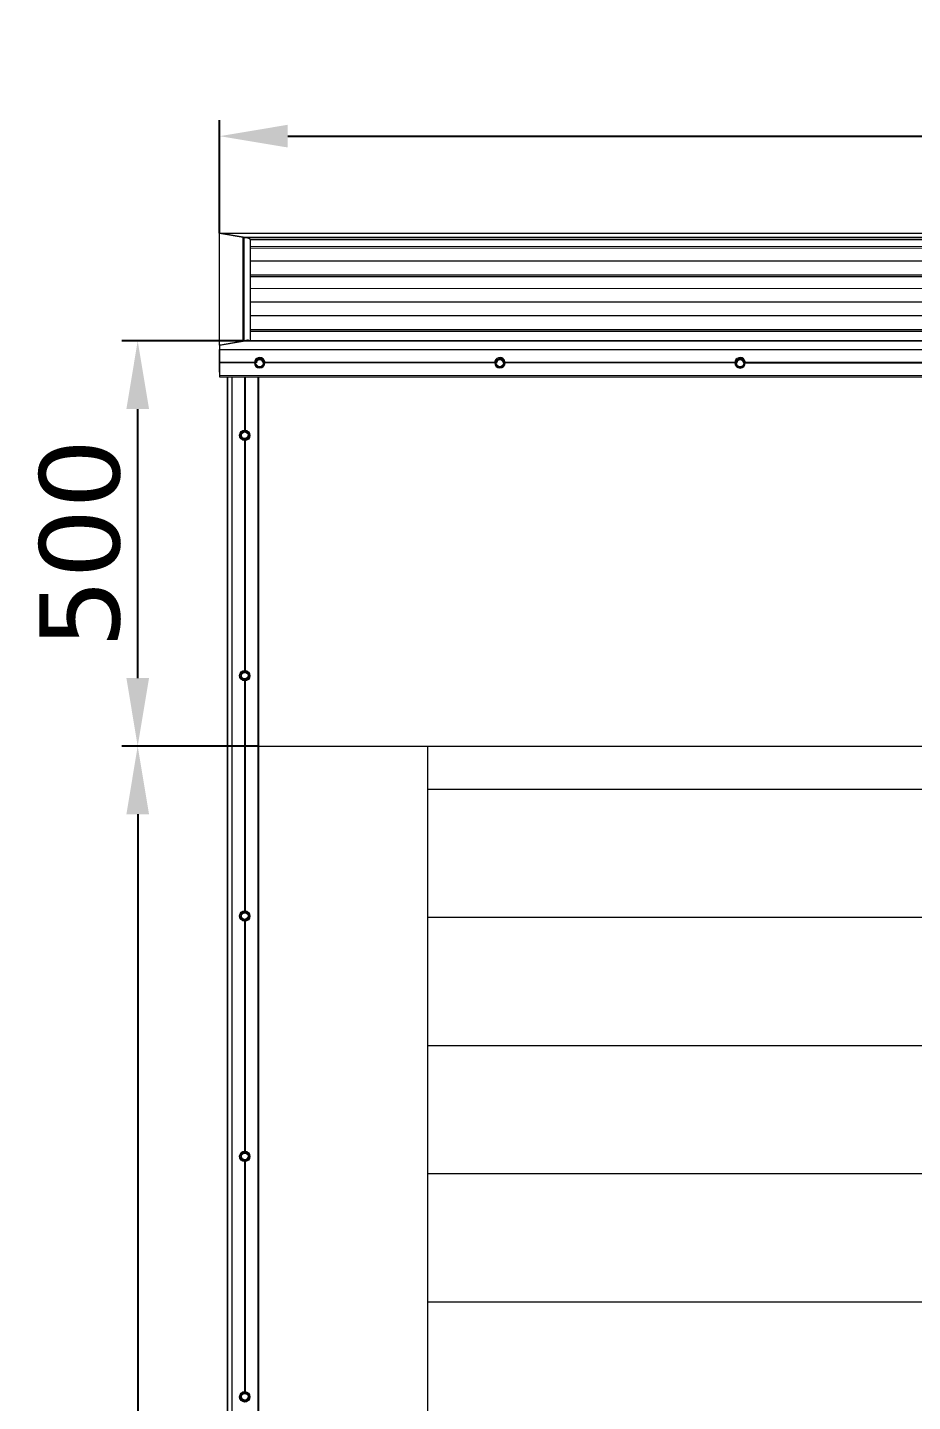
# Model space of a CAD drawing. Header units: millimetres. Extents: x 28545 to 39001, y -2706 to 4479.
# Drawn here: x 28614 to 29719, y 2009 to 3724 of the extents above; entities that cross this region are included whole.
import ezdxf

# ---------------------------------------------------------------- set-up
doc = ezdxf.new("R2010")
doc.units = ezdxf.units.MM
doc.linetypes.add('K5LT_BASIC', pattern=[0])
doc.layers.add('Системный слой', color=7, linetype='Continuous')
doc.styles.get("Standard").update_dxf_attribs({"font": 'verdana.TTF'})
doc.dimstyles.new('ISO-25', dxfattribs={"dimtxt": 80, "dimasz": 85, "dimexe": 20, "dimexo": 0, "dimgap": 20, "dimtad": 1, "dimtxsty": 'Standard', "dimcen": 2.5, "dimadec": 0, "dimazin": 0, "dimtfac": 1, "dimtmove": 0, "dimatfit": 3, "dimfxl": 1, "dimarcsym": 0})

# ---------------------------------------------------------------- blocks, each defined once
blk = doc.blocks.new('*D174')
at = {"color": 0, "lineweight": -2, "ltscale": 15}
for p, q in [((28854, 3467), (28854, 3607.9)), ((32264, 3467), (32264, 3607.9)), ((28939, 3587.9), (32179, 3587.9))]:
    blk.add_line(p, q, dxfattribs=at)
at = {"color": 0, "ltscale": 15}
for points in [[(28939, 3602.1), (28939, 3573.8), (28854, 3587.9)], [(32179, 3602.1), (32179, 3573.8), (32264, 3587.9)]]:
    blk.add_solid(points, dxfattribs=at)
at = {"layer": 'Defpoints', "color": 0, "ltscale": 15}
for p in [(32264, 3587.9), (28854, 3467), (32264, 3467)]:
    blk.add_point(p, dxfattribs=at)
at = {"color": 0, "ltscale": 15, "insert": (30559, 3657.9), "char_height": 100, "attachment_point": 5}
blk.add_mtext('W', dxfattribs=at)
blk = doc.blocks.new('*D175')
at = {"color": 0, "lineweight": -2, "ltscale": 15}
for p, q in [((28903.1, 2826.6), (28731.7, 2826.6)), ((28751.7, 2741.6), (28751.7, 249.6)), ((28864, 164.6), (28731.7, 164.6))]:
    blk.add_line(p, q, dxfattribs=at)
at = {"color": 0, "ltscale": 15}
for points in [[(28737.6, 2741.6), (28765.9, 2741.6), (28751.7, 2826.6)], [(28737.6, 249.6), (28765.9, 249.6), (28751.7, 164.6)]]:
    blk.add_solid(points, dxfattribs=at)
at = {"layer": 'Defpoints', "color": 0, "ltscale": 15}
for p in [(28903.1, 2826.6), (28751.7, 164.6), (28864, 164.6)]:
    blk.add_point(p, dxfattribs=at)
at = {"color": 0, "ltscale": 15, "insert": (28680.7, 1495.6), "char_height": 100, "attachment_point": 5, "rotation": 90}
blk.add_mtext('H2', dxfattribs=at)
blk = doc.blocks.new('*D178')
at = {"color": 0, "lineweight": -2, "ltscale": 15}
for p, q in [((28884.7, 3332.4), (28731.7, 3332.4)), ((28751.7, 2911.6), (28751.7, 3247.4)), ((28903.1, 2826.6), (28731.7, 2826.6))]:
    blk.add_line(p, q, dxfattribs=at)
at = {"color": 0, "ltscale": 15}
for points in [[(28737.6, 3247.4), (28765.9, 3247.4), (28751.7, 3332.4)], [(28737.6, 2911.6), (28765.9, 2911.6), (28751.7, 2826.6)]]:
    blk.add_solid(points, dxfattribs=at)
at = {"layer": 'Defpoints', "color": 0, "ltscale": 15}
for p in [(28751.7, 3332.4), (28884.7, 3332.4), (28903.1, 2826.6)]:
    blk.add_point(p, dxfattribs=at)
at = {"color": 0, "ltscale": 15, "insert": (28679.7, 3079.5), "char_height": 100, "attachment_point": 5, "rotation": 90}
blk.add_mtext('500', dxfattribs=at)

msp = doc.modelspace()

# ---------------------------------------------------------------- linework, layer by layer
at = {"layer": 'Системный слой', "color": 5, "linetype": 'K5LT_BASIC', "lineweight": 15, "true_color": 0x0000ff}
for p, q in [((28853.994, 3327.048), (28853.997, 3466.953)), ((28853.997, 3466.953), (28853.994, 3466.953)), ((28853.997, 3466.953), (32263.997, 3466.953)), ((28883.319, 3461.859), (28853.997, 3466.953)), ((28853.997, 3466.953), (32263.997, 3466.499)), ((28853.997, 3466.953), (28883.319, 3461.859)), ((28883.32, 3466.949), (28883.32, 3466.953)), ((28883.994, 3466.949), (28883.994, 3466.953)), ((28884.663, 3466.949), (28884.663, 3466.953)), ((28883.318, 3332.138), (28883.32, 3461.859)), ((28883.993, 3461.078), (28883.319, 3461.859)), ((28883.319, 3461.859), (32234.674, 3461.412)), ((28883.319, 3461.859), (28883.993, 3461.078)), ((28884.663, 3461.626), (28883.993, 3461.078)), ((28883.993, 3461.078), (28884.663, 3461.626)), ((28883.994, 3332.138), (28883.993, 3461.078)), ((28884.663, 3332.376), (28884.663, 3461.626)), ((28888.932, 3460.883), (28884.663, 3461.626)), ((28884.663, 3461.626), (32233.33, 3461.18)), ((28884.663, 3461.626), (28888.932, 3460.883)), ((28891.999, 3459.167), (28892, 3333.188)), ((28891.999, 3458.919), (32225.997, 3458.475)), ((28892, 3450.458), (32225.997, 3450.013)), ((28892, 3448.374), (32225.997, 3447.93)), ((32225.997, 3431.556), (28892, 3432)), ((28892, 3415.038), (32225.997, 3414.593)), ((28892, 3412.954), (32225.997, 3412.51)), ((28892, 3398.075), (32225.997, 3397.631)), ((28892, 3381.112), (32225.997, 3380.668)), ((28892, 3364.149), (32225.997, 3363.705)), ((28891.995, 3346.691), (32225.992, 3346.246)), ((28891.995, 3344.607), (32225.992, 3344.163)), ((28853.989, 3327.048), (28853.987, 3287.7)), ((28853.992, 3327.048), (28853.989, 3327.048)), ((28853.992, 3327.048), (28883.315, 3332.142)), ((28883.318, 3332.138), (28854.992, 3327.222)), ((28883.315, 3332.142), (28883.319, 3332.138)), ((32234.667, 3331.692), (28883.318, 3332.138)), ((28884.455, 3332.138), (28884.658, 3332.375)), ((28884.666, 3332.372), (28884.463, 3332.138)), ((28884.658, 3332.375), (28888.928, 3333.115)), ((28888.93, 3333.113), (28884.666, 3332.372)), ((32233.319, 3331.926), (28884.666, 3332.372)), ((28889.799, 3333.188), (32228.185, 3332.744)), ((28853.99, 3311.532), (28853.989, 3305.484)), ((28853.989, 3301.993), (28853.99, 3309.673)), ((28853.991, 3321.22), (28853.99, 3312.522)), ((28853.991, 3315.432), (28853.99, 3310.212)), ((28853.99, 3310.671), (28853.991, 3314.76)), ((28853.99, 3312.522), (28853.99, 3311.942)), ((28853.99, 3311.942), (28853.99, 3311.709)), ((28853.99, 3311.709), (28853.99, 3311.532)), ((28853.99, 3309.673), (28853.99, 3310.672)), ((28853.99, 3310.212), (28853.99, 3309.228)), ((28853.99, 3310.212), (28853.99, 3309.22)), ((28853.992, 3326.063), (28853.991, 3321.734)), ((28853.991, 3321.734), (28853.991, 3321.503)), ((28853.991, 3321.734), (28853.991, 3315.432)), ((28853.992, 3321.617), (28853.991, 3321.22)), ((28853.991, 3321.503), (28853.991, 3320.929)), ((28853.991, 3318.964), (28853.991, 3321.458)), ((28853.991, 3320.929), (28853.991, 3320.35)), ((28853.991, 3320.35), (28853.991, 3319.661)), ((28853.991, 3320.309), (28853.991, 3316.37)), ((28853.991, 3320.032), (28853.991, 3320.309)), ((28853.991, 3319.539), (28853.991, 3320.032)), ((28853.991, 3319.648), (28853.991, 3319.834)), ((28853.991, 3319.834), (28853.991, 3319.833)), ((28853.991, 3319.833), (28853.991, 3319.805)), ((28853.991, 3319.805), (28853.991, 3319.591)), ((28853.991, 3319.661), (28853.991, 3319.248)), ((28853.991, 3316.855), (28853.991, 3319.648)), ((28853.991, 3319.591), (28853.991, 3319.092)), ((28853.991, 3319.307), (28853.991, 3319.539)), ((28853.991, 3319.255), (28853.991, 3319.307)), ((28853.991, 3319.248), (28853.991, 3319.255)), ((28853.991, 3319.092), (28853.991, 3318.964)), ((28853.991, 3317.169), (28853.991, 3317.297)), ((28853.991, 3317.297), (28853.991, 3316.798)), ((28853.991, 3314.675), (28853.991, 3317.169)), ((28853.991, 3316.641), (28853.991, 3316.855)), ((28853.991, 3316.798), (28853.991, 3316.612)), ((28853.991, 3316.585), (28853.991, 3316.75)), ((28853.991, 3316.75), (28853.991, 3316.747)), ((28853.991, 3316.747), (28853.991, 3316.695)), ((28853.991, 3316.695), (28853.991, 3316.116)), ((28853.991, 3316.613), (28853.991, 3316.641)), ((28853.991, 3316.612), (28853.991, 3316.613)), ((28853.991, 3316.092), (28853.991, 3316.585)), ((28853.991, 3316.37), (28853.991, 3316.092)), ((28853.991, 3316.116), (28853.991, 3315.426)), ((28853.991, 3315.594), (28853.991, 3315.597)), ((28853.991, 3315.597), (28853.991, 3315.432)), ((28853.991, 3315.021), (28853.991, 3315.594)), ((28853.991, 3315.426), (28853.991, 3315.013)), ((28853.991, 3315.013), (28853.991, 3315.021)), ((28853.991, 3314.76), (28853.991, 3314.675)), ((28853.992, 3321.644), (32263.992, 3321.189)), ((28853.991, 3321.458), (28853.992, 3321.644)), ((28853.992, 3321.644), (28853.992, 3321.643)), ((28853.992, 3321.643), (28853.992, 3321.617)), ((28898.983, 3307.976), (28903.977, 3310.866)), ((28908.983, 3307.998), (28903.977, 3310.866)), ((28903.977, 3310.866), (28903.977, 3310.594)), ((29198.983, 3307.936), (29203.977, 3310.826)), ((29208.983, 3307.958), (29203.977, 3310.826)), ((29203.977, 3310.826), (29203.977, 3310.554)), ((29498.983, 3307.896), (29503.977, 3310.786)), ((29508.983, 3307.918), (29503.977, 3310.786)), ((29503.977, 3310.786), (29503.977, 3310.514)), ((28853.988, 3297.721), (28853.987, 3289.09)), ((28853.988, 3293.315), (28853.989, 3300.995)), ((28853.989, 3300.66), (28853.988, 3293.077)), ((28853.989, 3298.839), (28853.988, 3298.643)), ((28853.988, 3298.643), (28853.988, 3298.28)), ((28853.988, 3298.28), (28853.988, 3297.721)), ((28853.99, 3309.228), (28853.989, 3301.645)), ((28853.989, 3305.484), (28853.989, 3305.207)), ((28897.495, 3305.479), (28853.989, 3305.484)), ((28853.989, 3305.207), (28853.989, 3304.886)), ((28897.488, 3305.201), (28853.989, 3305.207)), ((28853.989, 3304.886), (28853.989, 3298.839)), ((28897.493, 3304.88), (28853.989, 3304.886)), ((28853.989, 3300.995), (28853.989, 3301.994)), ((28853.989, 3301.645), (28853.989, 3300.66)), ((28853.989, 3301.645), (28853.989, 3300.652)), ((28853.989, 3300.652), (28853.989, 3300.66)), ((28853.99, 3309.22), (28853.99, 3309.228)), ((28897.488, 3305.141), (28897.489, 3305.07)), ((28898.983, 3307.976), (28898.983, 3307.703)), ((28898.983, 3307.703), (28898.996, 3301.944)), ((28908.983, 3307.998), (28908.983, 3307.725)), ((28908.996, 3302.239), (28908.983, 3307.998)), ((28908.996, 3301.967), (28908.983, 3307.725)), ((28908.996, 3302.239), (28908.996, 3301.967)), ((29197.495, 3305.439), (28910.484, 3305.477)), ((29197.493, 3304.84), (28910.486, 3304.878)), ((29197.488, 3305.161), (28910.491, 3305.199)), ((28910.491, 3305.177), (28910.491, 3305.106)), ((29197.488, 3305.101), (29197.489, 3305.03)), ((29198.983, 3307.936), (29198.983, 3307.663)), ((29198.983, 3307.663), (29198.996, 3301.904)), ((29208.983, 3307.958), (29208.983, 3307.686)), ((29208.996, 3302.199), (29208.983, 3307.958)), ((29208.996, 3301.927), (29208.983, 3307.686)), ((29208.996, 3302.199), (29208.996, 3301.927)), ((29497.495, 3305.399), (29210.484, 3305.437)), ((29497.493, 3304.8), (29210.486, 3304.838)), ((29497.488, 3305.121), (29210.491, 3305.159)), ((29210.491, 3305.137), (29210.491, 3305.066)), ((29497.488, 3305.061), (29497.489, 3304.99)), ((29498.983, 3307.896), (29498.983, 3307.623)), ((29498.983, 3307.623), (29498.996, 3301.864)), ((29508.983, 3307.918), (29508.983, 3307.646)), ((29508.996, 3302.159), (29508.983, 3307.918)), ((29508.996, 3301.887), (29508.983, 3307.646)), ((29508.996, 3302.159), (29508.996, 3301.887)), ((29797.495, 3305.359), (29510.484, 3305.397)), ((29797.493, 3304.76), (29510.486, 3304.799)), ((29797.488, 3305.081), (29510.491, 3305.119)), ((29510.491, 3305.097), (29510.491, 3305.026)), ((32263.987, 3288.636), (28853.987, 3289.09)), ((28853.987, 3287.7), (32263.987, 3287.246)), ((28863.997, 164.606), (28863.801, 3287.699)), ((28864.005, 3287.699), (28864.005, 195.273)), ((28869.095, 3287.698), (28869.095, 164.597)), ((28885.145, 3287.696), (28885.145, 3221.091)), ((28885.445, 3287.696), (28885.445, 3221.098)), ((28885.745, 3287.696), (28885.745, 3221.091)), ((28901.582, 3287.694), (28901.582, 164.597)), ((28903.095, 164.597), (28903.095, 3287.693)), ((28882.889, 3219.774), (28879.683, 3214.972)), ((28879.683, 3214.972), (28882.239, 3209.795)), ((28882.239, 3209.795), (28888, 3209.419)), ((28882.89, 3219.774), (28882.889, 3219.774)), ((28888.65, 3219.398), (28882.889, 3219.774)), ((28882.89, 3219.774), (28888.651, 3219.398)), ((28885.145, 3208.103), (28885.145, 2921.091)), ((28885.445, 3208.096), (28885.445, 2921.098)), ((28885.745, 3208.103), (28885.745, 2921.091)), ((28888, 3209.42), (28891.206, 3214.221)), ((28888, 3209.419), (28891.206, 3214.221)), ((28888, 3209.42), (28888, 3209.419)), ((28888.651, 3219.398), (28888.65, 3219.398)), ((28891.206, 3214.221), (28888.65, 3219.398)), ((28891.206, 3214.221), (28888.651, 3219.398)), ((28891.206, 3214.221), (28891.206, 3214.221)), ((28882.889, 2919.774), (28879.683, 2914.972)), ((28882.89, 2919.774), (28882.889, 2919.774)), ((28888.65, 2919.398), (28882.889, 2919.774)), ((28882.89, 2919.774), (28888.651, 2919.398)), ((28888.651, 2919.398), (28888.65, 2919.398)), ((28891.206, 2914.221), (28888.65, 2919.398)), ((28891.206, 2914.221), (28888.651, 2919.398)), ((28879.683, 2914.972), (28882.239, 2909.795)), ((28882.239, 2909.795), (28888, 2909.419)), ((28885.145, 2908.103), (28885.145, 2621.091)), ((28885.445, 2908.096), (28885.445, 2621.098)), ((28885.745, 2908.103), (28885.745, 2621.091)), ((28888, 2909.42), (28891.206, 2914.221)), ((28888, 2909.419), (28891.206, 2914.221)), ((28888, 2909.42), (28888, 2909.419)), ((28891.206, 2914.221), (28891.206, 2914.221)), ((28903.097, 2826.637), (32215.403, 2826.637)), ((29113.589, 2826.637), (29113.589, 164.606)), ((32003.974, 2772.739), (29113.589, 2772.739)), ((28882.889, 2619.774), (28879.683, 2614.972)), ((28879.683, 2614.972), (28882.239, 2609.795)), ((28882.239, 2609.795), (28888, 2609.419)), ((28882.89, 2619.774), (28882.889, 2619.774)), ((28888.65, 2619.398), (28882.889, 2619.774)), ((28882.89, 2619.774), (28888.651, 2619.398)), ((28885.145, 2608.103), (28885.145, 2321.091)), ((28885.445, 2608.096), (28885.445, 2321.098)), ((28885.745, 2608.103), (28885.745, 2321.091)), ((28888, 2609.42), (28891.206, 2614.221)), ((28888, 2609.419), (28891.206, 2614.221)), ((28888, 2609.42), (28888, 2609.419)), ((28888.651, 2619.398), (28888.65, 2619.398)), ((28891.206, 2614.221), (28888.65, 2619.398)), ((28891.206, 2614.221), (28888.651, 2619.398)), ((28891.206, 2614.221), (28891.206, 2614.221)), ((32003.932, 2612.739), (29113.589, 2612.739)), ((32003.89, 2452.739), (29113.589, 2452.739)), ((28882.889, 2319.774), (28879.683, 2314.972)), ((28882.89, 2319.774), (28882.889, 2319.774)), ((28888.65, 2319.398), (28882.889, 2319.774)), ((28882.89, 2319.774), (28888.651, 2319.398)), ((28888.651, 2319.398), (28888.65, 2319.398)), ((28891.206, 2314.221), (28888.65, 2319.398)), ((28891.206, 2314.221), (28888.651, 2319.398)), ((28879.683, 2314.972), (28882.239, 2309.795)), ((28882.239, 2309.795), (28888, 2309.419)), ((28885.145, 2308.103), (28885.145, 2021.091)), ((28885.445, 2308.096), (28885.445, 2021.098)), ((28885.745, 2308.103), (28885.745, 2021.091)), ((28888, 2309.42), (28891.206, 2314.221)), ((28888, 2309.419), (28891.206, 2314.221)), ((28888, 2309.42), (28888, 2309.419)), ((28891.206, 2314.221), (28891.206, 2314.221)), ((32003.848, 2292.739), (29113.589, 2292.739)), ((32003.805, 2132.739), (29113.589, 2132.739)), ((28882.889, 2019.774), (28879.683, 2014.972)), ((28879.683, 2014.972), (28882.239, 2009.795)), ((28882.239, 2009.795), (28888, 2009.419)), ((28882.89, 2019.774), (28882.889, 2019.774)), ((28888.65, 2019.398), (28882.889, 2019.774)), ((28882.89, 2019.774), (28888.651, 2019.398)), ((28888, 2009.42), (28891.206, 2014.221)), ((28888, 2009.419), (28891.206, 2014.221)), ((28888, 2009.42), (28888, 2009.419)), ((28888.651, 2019.398), (28888.65, 2019.398)), ((28891.206, 2014.221), (28888.65, 2019.398)), ((28891.206, 2014.221), (28888.651, 2019.398)), ((28891.206, 2014.221), (28891.206, 2014.221))]:
    msp.add_line(p, q, dxfattribs=at)
for centre, radius, start, end in [((28903.981, 3304.819), 4.108, 133.234948, 135.508622), ((28903.984, 3304.816), 4.113, 125.412971, 130.049808), ((28903.986, 3304.813), 4.116, 118.083379, 122.952044), ((28903.996, 3304.817), 4.111, 47.974832, 51.416614), ((28903.999, 3304.819), 4.107, 30.191649, 42.385434), ((29203.981, 3304.779), 4.108, 133.234948, 135.508622), ((29203.984, 3304.776), 4.113, 125.412971, 130.049808), ((29203.986, 3304.773), 4.116, 118.083379, 122.952044), ((29203.996, 3304.777), 4.111, 47.974832, 51.416614), ((29203.999, 3304.779), 4.107, 30.191649, 42.385434), ((29503.981, 3304.739), 4.108, 133.234948, 135.508622), ((29503.984, 3304.736), 4.113, 125.412971, 130.049808), ((29503.986, 3304.733), 4.116, 118.083379, 122.952044), ((29503.996, 3304.737), 4.111, 47.974832, 51.416614), ((29503.999, 3304.739), 4.107, 30.191649, 42.385434)]:
    msp.add_arc(centre, radius, start, end, dxfattribs=at)
for centre, major_axis, ratio, start_param, end_param in [((28888.932, 3455.959), (-3.83, 3.831), 0.83904546, -1.5022727, -0.87269843), ((28888.932, 3455.959), (3.83, -3.831), 0.83904546, 1.63931996, 2.26889423), ((28891.699, 3459.219), (-0.23, 0.23), 0.83904546, -2.44342715, -1.5022727), ((28891.699, 3459.219), (0.23, -0.23), 0.83904546, 0.6981674, 1.63931996), ((28854.992, 3326.237), (-0.766, -0.766), 0.83903851, -2.26896183, -0.6981655), ((28888.927, 3328.192), (3.831, 3.83), 0.83903851, 0.66347373, 0.87269848), ((28888.93, 3328.189), (-3.831, -3.83), 0.83903851, -2.44356241, -2.26896183), ((28903.989, 3305.178), (6.501, 0.018), 0.9974755, 0.52302753, 3.14459615), ((28903.99, 3305.107), (6.501, 0.018), 0.9974755, 0.52302753, 3.14459615), ((29203.989, 3305.139), (6.501, 0.018), 0.9974755, 0.52302753, 3.14459615), ((29203.99, 3305.067), (6.501, 0.018), 0.9974755, 0.52302753, 3.14459615), ((29503.989, 3305.099), (6.501, 0.018), 0.9974755, 0.52302753, 3.14459615), ((29503.99, 3305.028), (6.501, 0.018), 0.9974755, 0.52302753, 3.14459615), ((28903.99, 3305.107), (6.501, 0.018), 0.9974755, -3.13858916, -0.0030035), ((28903.989, 3305.178), (6.501, 0.018), 0.9974755, -0.0030035, 0.52302753), ((28903.99, 3305.107), (6.501, 0.018), 0.9974755, -0.0030035, 0.52302753), ((29203.99, 3305.067), (6.501, 0.018), 0.9974755, -3.13858916, -0.0030035), ((29203.989, 3305.139), (6.501, 0.018), 0.9974755, -0.0030035, 0.52302753), ((29203.99, 3305.067), (6.501, 0.018), 0.9974755, -0.0030035, 0.52302753), ((29503.99, 3305.028), (6.501, 0.018), 0.9974755, -3.13858916, -0.0030035), ((29503.989, 3305.099), (6.501, 0.018), 0.9974755, -0.0030035, 0.52302753), ((29503.99, 3305.028), (6.501, 0.018), 0.9974755, -0.0030035, 0.52302753)]:
    msp.add_ellipse(centre, major_axis=major_axis, ratio=ratio, start_param=start_param, end_param=end_param, dxfattribs=at)
for centre, major_axis, ratio in [((28903.989, 3304.787), (4.616, 0.001), 0.99746789), ((29203.989, 3304.747), (4.616, 0.001), 0.99746789), ((29503.989, 3304.707), (4.616, 0.001), 0.99746789), ((28885.445, 3214.597), (4.696, 4.495), 0.99999999), ((28885.445, 3214.597), (4.696, 4.495), 0.99999999), ((28885.444, 3214.596), (-2.064, 4.129), 0.99999999), ((28885.444, 3214.596), (-1.84, 3.682), 0.99999999), ((28885.445, 2914.597), (4.696, 4.495), 0.99999999), ((28885.445, 2914.597), (4.696, 4.495), 0.99999999), ((28885.444, 2914.596), (-2.064, 4.129), 0.99999999), ((28885.444, 2914.596), (-1.84, 3.682), 0.99999999), ((28885.445, 2614.597), (4.696, 4.495), 0.99999999), ((28885.445, 2614.597), (4.696, 4.495), 0.99999999), ((28885.444, 2614.596), (-2.064, 4.129), 0.99999999), ((28885.444, 2614.596), (-1.84, 3.682), 0.99999999), ((28885.445, 2314.597), (4.696, 4.495), 0.99999999), ((28885.445, 2314.597), (4.696, 4.495), 0.99999999), ((28885.444, 2314.596), (-2.064, 4.129), 0.99999999), ((28885.444, 2314.596), (-1.84, 3.682), 0.99999999), ((28885.445, 2014.597), (4.696, 4.495), 0.99999999), ((28885.445, 2014.597), (4.696, 4.495), 0.99999999), ((28885.444, 2014.596), (-2.064, 4.129), 0.99999999), ((28885.444, 2014.596), (-1.84, 3.682), 0.99999999)]:
    msp.add_ellipse(centre, major_axis=major_axis, ratio=ratio, dxfattribs=at)
for points, knots in [([(28903.977, 3310.594), (28903.711, 3310.434), (28903.233, 3310.147), (28902.624, 3309.786), (28902.046, 3309.446), (28901.531, 3309.146), (28900.847, 3308.752), (28900.02, 3308.281), (28899.354, 3307.909), (28898.983, 3307.703)], [0, 0, 0, 0, 1.63480043, 2.91865708, 3.65591017, 5.07805125, 5.95934637, 7.71074903, 10, 10, 10, 10]), ([(28908.983, 3307.725), (28908.717, 3307.872), (28908.237, 3308.136), (28907.627, 3308.477), (28906.998, 3308.832), (28906.332, 3309.211), (28905.647, 3309.608), (28904.87, 3310.063), (28904.348, 3310.372), (28903.977, 3310.594)], [0, 0, 0, 0, 1.63480043, 2.91865708, 3.65591017, 5.37062682, 6.83955015, 7.71074903, 10, 10, 10, 10]), ([(29203.977, 3310.554), (29203.711, 3310.394), (29203.233, 3310.107), (29202.624, 3309.746), (29202.046, 3309.406), (29201.531, 3309.106), (29200.847, 3308.712), (29200.02, 3308.241), (29199.354, 3307.869), (29198.983, 3307.663)], [0, 0, 0, 0, 1.63480043, 2.91865708, 3.65591017, 5.07805125, 5.95934637, 7.71074903, 10, 10, 10, 10]), ([(29208.983, 3307.686), (29208.717, 3307.832), (29208.237, 3308.096), (29207.627, 3308.437), (29206.998, 3308.792), (29206.333, 3309.171), (29205.647, 3309.568), (29204.871, 3310.023), (29204.348, 3310.332), (29203.977, 3310.554)], [0, 0, 0, 0, 1.63480043, 2.91865708, 3.65591017, 5.37062682, 6.83955015, 7.71074903, 10, 10, 10, 10]), ([(29503.977, 3310.514), (29503.711, 3310.354), (29503.233, 3310.067), (29502.624, 3309.706), (29502.046, 3309.366), (29501.531, 3309.066), (29500.847, 3308.672), (29500.02, 3308.201), (29499.354, 3307.829), (29498.983, 3307.623)], [0, 0, 0, 0, 1.63480043, 2.91865708, 3.65591017, 5.07805125, 5.95934637, 7.71074903, 10, 10, 10, 10]), ([(29508.983, 3307.646), (29508.717, 3307.792), (29508.237, 3308.056), (29507.627, 3308.397), (29506.998, 3308.752), (29506.333, 3309.131), (29505.647, 3309.528), (29504.871, 3309.983), (29504.348, 3310.292), (29503.977, 3310.514)], [0, 0, 0, 0, 1.63480043, 2.91865708, 3.65591017, 5.37062682, 6.83955015, 7.71074903, 10, 10, 10, 10]), ([(28898.996, 3301.944), (28899.262, 3301.786), (28899.742, 3301.501), (28900.352, 3301.142), (28900.932, 3300.805), (28901.447, 3300.508), (28902.134, 3300.116), (28902.963, 3299.65), (28903.63, 3299.28), (28904.002, 3299.076)], [0, 0, 0, 0, 1.63480043, 2.91865708, 3.65591017, 5.07805125, 5.95934637, 7.71074903, 10, 10, 10, 10]), ([(28907.55, 3306.883), (28907.466, 3307.027), (28907.28, 3307.306), (28906.952, 3307.688), (28906.578, 3308.027), (28906.164, 3308.32), (28905.716, 3308.56), (28905.239, 3308.745), (28904.742, 3308.869), (28904.23, 3308.931), (28903.714, 3308.929), (28903.201, 3308.862), (28902.703, 3308.733), (28902.227, 3308.544), (28901.779, 3308.298), (28901.367, 3308), (28900.996, 3307.655), (28900.671, 3307.269), (28900.397, 3306.847), (28900.177, 3306.396), (28900.013, 3305.923), (28899.901, 3305.397), (28899.873, 3305.026), (28899.873, 3304.822)], [0, 0, 0, 0, 1.1193703, 2.24126152, 3.36617043, 4.49453558, 5.62675881, 6.76320013, 7.90417197, 9.0497449, 10.20047448, 11.35091079, 12.496344, 13.63698256, 14.7730941, 15.90499846, 17.03306265, 18.15769563, 19.27934261, 20.3984799, 21.51560957, 22.63125417, 24, 24, 24, 24]), ([(28900.847, 3307.476), (28900.81, 3307.432), (28900.668, 3307.258), (28900.447, 3306.933), (28900.215, 3306.487), (28900.041, 3306.017), (28899.908, 3305.462), (28899.873, 3305.059), (28899.873, 3304.822)], [0, 0, 0, 0, 0.53610903, 2.10343127, 3.66722654, 5.22817538, 6.786983, 9, 9, 9, 9]), ([(28904.002, 3299.076), (28904.267, 3299.223), (28904.746, 3299.49), (28905.355, 3299.834), (28905.982, 3300.191), (28906.646, 3300.574), (28907.33, 3300.974), (28908.104, 3301.431), (28908.625, 3301.743), (28908.996, 3301.967)], [0, 0, 0, 0, 1.63480043, 2.91865708, 3.65591017, 5.37062682, 6.83955016, 7.71074903, 10, 10, 10, 10]), ([(28905.789, 3308.517), (28905.64, 3308.589), (28905.328, 3308.717), (28904.944, 3308.823), (28904.715, 3308.866), (28904.653, 3308.876)], [0, 0, 0, 0, 2.49593632, 5.06218442, 6, 6, 6, 6]), ([(28907.55, 3306.883), (28907.611, 3306.777), (28907.731, 3306.549), (28907.883, 3306.176), (28908.002, 3305.769), (28908.085, 3305.315), (28908.105, 3304.997), (28908.105, 3304.824)], [0, 0, 0, 0, 1.35335058, 2.86910323, 4.46910323, 6.06910323, 8, 8, 8, 8]), ([(29198.996, 3301.904), (29199.262, 3301.746), (29199.742, 3301.461), (29200.352, 3301.102), (29200.932, 3300.765), (29201.447, 3300.468), (29202.134, 3300.076), (29202.963, 3299.61), (29203.63, 3299.24), (29204.002, 3299.036)], [0, 0, 0, 0, 1.63480043, 2.91865708, 3.65591017, 5.07805125, 5.95934637, 7.71074903, 10, 10, 10, 10]), ([(29207.55, 3306.843), (29207.466, 3306.987), (29207.28, 3307.266), (29206.952, 3307.648), (29206.578, 3307.987), (29206.164, 3308.28), (29205.716, 3308.52), (29205.239, 3308.705), (29204.742, 3308.829), (29204.23, 3308.891), (29203.714, 3308.889), (29203.201, 3308.822), (29202.703, 3308.693), (29202.227, 3308.504), (29201.779, 3308.258), (29201.367, 3307.96), (29200.996, 3307.615), (29200.671, 3307.229), (29200.397, 3306.807), (29200.177, 3306.356), (29200.013, 3305.883), (29199.901, 3305.357), (29199.873, 3304.986), (29199.873, 3304.782)], [0, 0, 0, 0, 1.1193703, 2.24126152, 3.36617043, 4.49453558, 5.62675881, 6.76320013, 7.90417197, 9.0497449, 10.20047448, 11.35091079, 12.496344, 13.63698256, 14.7730941, 15.90499846, 17.03306265, 18.15769563, 19.27934261, 20.3984799, 21.51560957, 22.63125417, 24, 24, 24, 24]), ([(29200.847, 3307.436), (29200.81, 3307.392), (29200.668, 3307.218), (29200.447, 3306.893), (29200.215, 3306.447), (29200.041, 3305.977), (29199.908, 3305.422), (29199.873, 3305.019), (29199.873, 3304.782)], [0, 0, 0, 0, 0.53610903, 2.10343127, 3.66722654, 5.22817538, 6.786983, 9, 9, 9, 9]), ([(29204.002, 3299.036), (29204.267, 3299.183), (29204.746, 3299.45), (29205.355, 3299.794), (29205.982, 3300.151), (29206.646, 3300.534), (29207.33, 3300.934), (29208.104, 3301.391), (29208.625, 3301.703), (29208.996, 3301.927)], [0, 0, 0, 0, 1.63480043, 2.91865708, 3.65591017, 5.37062682, 6.83955016, 7.71074903, 10, 10, 10, 10]), ([(29205.789, 3308.477), (29205.64, 3308.549), (29205.328, 3308.677), (29204.944, 3308.783), (29204.715, 3308.826), (29204.653, 3308.836)], [0, 0, 0, 0, 2.49593632, 5.06218442, 6, 6, 6, 6]), ([(29207.55, 3306.843), (29207.611, 3306.737), (29207.731, 3306.509), (29207.883, 3306.136), (29208.002, 3305.729), (29208.085, 3305.275), (29208.105, 3304.957), (29208.105, 3304.784)], [0, 0, 0, 0, 1.35335058, 2.86910323, 4.46910323, 6.06910323, 8, 8, 8, 8]), ([(29498.996, 3301.864), (29499.262, 3301.706), (29499.742, 3301.421), (29500.352, 3301.062), (29500.932, 3300.725), (29501.447, 3300.428), (29502.134, 3300.036), (29502.963, 3299.57), (29503.631, 3299.2), (29504.002, 3298.996)], [0, 0, 0, 0, 1.63480043, 2.91865708, 3.65591017, 5.07805125, 5.95934637, 7.71074903, 10, 10, 10, 10]), ([(29507.55, 3306.803), (29507.466, 3306.947), (29507.28, 3307.226), (29506.952, 3307.608), (29506.578, 3307.947), (29506.164, 3308.24), (29505.716, 3308.48), (29505.239, 3308.665), (29504.742, 3308.789), (29504.23, 3308.851), (29503.714, 3308.849), (29503.201, 3308.782), (29502.703, 3308.653), (29502.227, 3308.464), (29501.779, 3308.218), (29501.367, 3307.92), (29500.996, 3307.575), (29500.671, 3307.189), (29500.397, 3306.767), (29500.177, 3306.316), (29500.013, 3305.843), (29499.901, 3305.317), (29499.873, 3304.946), (29499.873, 3304.742)], [0, 0, 0, 0, 1.1193703, 2.24126152, 3.36617043, 4.49453558, 5.62675881, 6.76320013, 7.90417197, 9.0497449, 10.20047448, 11.35091079, 12.496344, 13.63698256, 14.7730941, 15.90499846, 17.03306265, 18.15769563, 19.27934261, 20.3984799, 21.51560957, 22.63125417, 24, 24, 24, 24]), ([(29500.847, 3307.396), (29500.81, 3307.352), (29500.668, 3307.178), (29500.447, 3306.853), (29500.215, 3306.407), (29500.041, 3305.937), (29499.908, 3305.382), (29499.873, 3304.979), (29499.873, 3304.742)], [0, 0, 0, 0, 0.53610903, 2.10343127, 3.66722654, 5.22817538, 6.786983, 9, 9, 9, 9]), ([(29504.002, 3298.996), (29504.267, 3299.143), (29504.746, 3299.41), (29505.355, 3299.754), (29505.982, 3300.111), (29506.646, 3300.494), (29507.33, 3300.894), (29508.104, 3301.351), (29508.625, 3301.663), (29508.996, 3301.887)], [0, 0, 0, 0, 1.63480043, 2.91865708, 3.65591017, 5.37062682, 6.83955016, 7.71074903, 10, 10, 10, 10]), ([(29505.789, 3308.437), (29505.64, 3308.509), (29505.328, 3308.637), (29504.944, 3308.743), (29504.715, 3308.786), (29504.653, 3308.796)], [0, 0, 0, 0, 2.49593632, 5.06218442, 6, 6, 6, 6]), ([(29507.55, 3306.803), (29507.611, 3306.697), (29507.731, 3306.469), (29507.883, 3306.096), (29508.002, 3305.689), (29508.085, 3305.235), (29508.105, 3304.917), (29508.105, 3304.744)], [0, 0, 0, 0, 1.35335058, 2.86910323, 4.46910323, 6.06910323, 8, 8, 8, 8])]:
    msp.add_open_spline(points, degree=3, knots=knots, dxfattribs=at)

# ---------------------------------------------------------------- dimensions: what is measured, and where the dimension line sits
at = {"ltscale": 15}
dim = msp.add_linear_dim(base=(32263.997, 3587.931), p1=(28853.997, 3466.953), p2=(32263.997, 3466.953), text='W', dimstyle='ISO-25', override={"dimtxt": 100}, dxfattribs=at)
dim.commit()
dim.dimension.update_dxf_attribs({"geometry": '*D174', "text_midpoint": (30558.997, 3657.931)})
for base, p2, text, picture, middle in [((28751.718, 3332.372), (28884.666, 3332.372), '500', '*D178', (28679.67, 3079.505)), ((28751.718, 164.606), (28863.997, 164.606), 'H2', '*D175', (28680.677, 1495.622))]:
    dim = msp.add_linear_dim(base=base, p1=(28903.097, 2826.637), p2=p2, angle=90, text=text, dimstyle='ISO-25', override={"dimtxt": 100}, dxfattribs=at)
    dim.commit()
    dim.dimension.update_dxf_attribs({"geometry": picture, "text_midpoint": middle})

doc.saveas('drawing.dxf')
